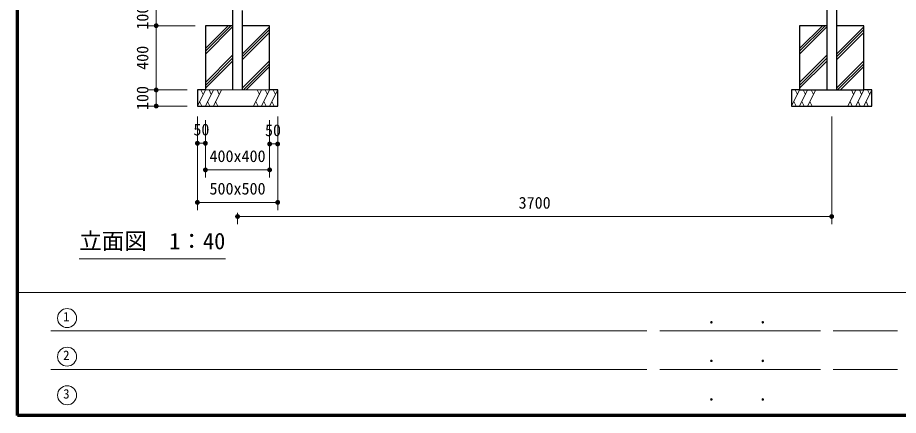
# Model space of a CAD drawing. Units: millimetres at full size, sheet at 1:40, with parts at other scales. Extents: x 600 to 16200, y 600 to 11280.
# Drawn here: x 600 to 6084, y 600 to 3074 of the extents above; entities that cross this region are included whole.
import ezdxf
from ezdxf.enums import TextEntityAlignment as Align

# ---------------------------------------------------------------- set-up
doc = ezdxf.new("R2010")
doc.units = ezdxf.units.MM
doc.header["$LTSCALE"] = 40
for name, color, linetype, lineweight in [('D-STR', 1, 'Continuous', 13), ('D-STR-DIM\u3000寸法線、寸法値', 7, 'Continuous', 13), ('D-STR-TXT\u3000文字列', 7, 'Continuous', 13), ('D-STR\u3000構造物外形線', 1, 'Continuous', 25), ('D-TTL', 7, 'Continuous', 70), ('D-TTL-FRAM', 7, 'Continuous', 13), ('D-TTL-TXT', 7, 'Continuous', 13)]:
    doc.layers.add(name, color=color, linetype=linetype, lineweight=lineweight)
doc.styles.add('ＭＳ ゴシック', font='')
doc.styles.get('ＭＳ ゴシック').set_extended_font_data('MS Gothic')

# ---------------------------------------------------------------- blocks, each defined once
blk = doc.blocks.new('filled_dot')
at = {"color": 0, "linetype": 'Continuous', "lineweight": -2, "const_width": 1.25}
blk.add_lwpolyline([(-0.625, 0, 1), (0.625, 0, 1)], format="xyb", close=True, dxfattribs=at)

msp = doc.modelspace()

# ---------------------------------------------------------------- linework, layer by layer
at = {"layer": 'D-STR'}
for p, q in [((1719.32, 2523.8), (1769.32, 2623.8)), ((1755.53, 2596.23), (1741.74, 2623.8)), ((1769.32, 2623.8), (2169.32, 2623.8)), ((1769.32, 2523.8), (1819.32, 2623.8)), ((1805.53, 2596.23), (1791.74, 2623.8)), ((1819.32, 2523.8), (1869.32, 2623.8)), ((1855.53, 2596.23), (1841.74, 2623.8)), ((2069.32, 2523.8), (2119.32, 2623.8)), ((2105.53, 2596.23), (2091.74, 2623.8)), ((2119.32, 2523.8), (2169.32, 2623.8)), ((2155.53, 2596.23), (2141.74, 2623.8)), ((2169.32, 2523.8), (2219.32, 2623.8)), ((2205.53, 2596.23), (2191.74, 2623.8)), ((5419.32, 2523.8), (5469.32, 2623.8)), ((5455.53, 2596.23), (5441.74, 2623.8)), ((5469.32, 2523.8), (5519.32, 2623.8)), ((5505.53, 2596.23), (5491.74, 2623.8)), ((5519.32, 2523.8), (5569.32, 2623.8)), ((5555.53, 2596.23), (5541.74, 2623.8)), ((5769.32, 2523.8), (5819.32, 2623.8)), ((5805.53, 2596.23), (5791.74, 2623.8)), ((5819.32, 2523.8), (5869.32, 2623.8)), ((5855.53, 2596.23), (5841.74, 2623.8)), ((5869.32, 2523.8), (5919.32, 2623.8)), ((5905.53, 2596.23), (5891.74, 2623.8)), ((1746.89, 2523.8), (1733.1, 2551.38)), ((1796.89, 2523.8), (1783.1, 2551.38)), ((1846.89, 2523.8), (1833.1, 2551.38)), ((2096.89, 2523.8), (2083.1, 2551.38)), ((2146.89, 2523.8), (2133.1, 2551.38)), ((2196.89, 2523.8), (2183.1, 2551.38)), ((5446.89, 2523.8), (5433.1, 2551.38)), ((5496.89, 2523.8), (5483.1, 2551.38)), ((5546.89, 2523.8), (5533.1, 2551.38)), ((5796.89, 2523.8), (5783.1, 2551.38)), ((5846.89, 2523.8), (5833.1, 2551.38)), ((5896.89, 2523.8), (5883.1, 2551.38))]:
    msp.add_line(p, q, dxfattribs=at)
at = {"layer": 'D-STR-DIM\u3000寸法線、寸法値'}
for p, q in [((1463.05, 3023.8), (1463.05, 3123.8)), ((1705.32, 3023.8), (1415.05, 3023.8)), ((1705.32, 3023.8), (1415.05, 3023.8)), ((1463.05, 2623.8), (1463.05, 3023.8)), ((1655.32, 2623.8), (1415.05, 2623.8)), ((1655.32, 2623.8), (1415.05, 2623.8)), ((1463.05, 2523.8), (1463.05, 2623.8)), ((1655.32, 2523.8), (1415.05, 2523.8)), ((1719.32, 2459.8), (1719.32, 2244.37)), ((1719.32, 2459.8), (1719.32, 1876.68)), ((1769.32, 2435.28), (1769.32, 2244.37)), ((1769.32, 2435.28), (1769.32, 2078.75)), ((2169.32, 2435.28), (2169.32, 2078.75)), ((2169.32, 2435.28), (2169.32, 2240.08)), ((2219.32, 2459.8), (2219.32, 2240.08)), ((2219.32, 2459.8), (2219.32, 1876.68)), ((5669.32, 2459.8), (5669.32, 1788.83)), ((1769.32, 2292.37), (1719.32, 2292.37)), ((2169.32, 2288.08), (2219.32, 2288.08)), ((1769.32, 2126.75), (2169.32, 2126.75)), ((1719.32, 1924.68), (2219.32, 1924.68)), ((1969.32, 1860.68), (1969.32, 1788.83)), ((1969.32, 1836.83), (5669.32, 1836.83))]:
    msp.add_line(p, q, dxfattribs=at)
at = {"layer": 'D-STR-TXT\u3000文字列'}
msp.add_line((984.26, 1574.22), (1894.26, 1574.22), dxfattribs=at)
at = {"layer": 'D-STR\u3000構造物外形線'}
for p, q in [((5698.9, 3128.85), (5698.9, 2623.8)), ((1938.4, 3122.2), (1938.4, 2623.8)), ((1998.9, 3118.76), (1998.9, 2623.8)), ((5638.4, 3125.41), (5638.4, 2623.8)), ((1768.91, 3023.4), (1769.32, 3023.8)), ((1769.32, 2882.38), (1910.74, 3023.8)), ((1769.32, 2864.7), (1928.42, 3023.8)), ((1998.9, 2846.8), (2168.91, 3016.81)), ((5468.91, 3023.4), (5469.32, 3023.8)), ((5468.91, 2881.97), (5610.74, 3023.8)), ((5468.91, 2864.3), (5628.42, 3023.8)), ((5698.9, 2846.8), (5868.91, 3016.81)), ((1769.32, 2847.03), (1938.4, 3016.11)), ((1998.9, 2829.12), (2168.91, 2999.13)), ((1998.9, 2811.45), (2168.91, 2981.45)), ((5468.91, 2846.62), (5638.4, 3016.11)), ((5698.9, 2829.12), (5868.91, 2999.13)), ((5698.9, 2811.45), (5868.91, 2981.45)), ((1769.32, 2670.25), (1938.4, 2839.33)), ((1769.32, 2652.57), (1938.4, 2821.66)), ((1769.32, 2634.89), (1938.4, 2803.98)), ((1998.9, 2634.67), (2168.91, 2804.68)), ((5468.91, 2669.84), (5638.4, 2839.33)), ((5468.91, 2652.16), (5638.4, 2821.66)), ((5468.91, 2634.49), (5638.4, 2803.98)), ((5698.9, 2634.67), (5868.91, 2804.68)), ((2005.71, 2623.8), (2168.91, 2787)), ((2023.39, 2623.8), (2168.91, 2769.32)), ((5705.71, 2623.8), (5868.91, 2787)), ((5723.39, 2623.8), (5868.91, 2769.32)), ((5468.91, 2623.8), (5868.91, 2623.8))]:
    msp.add_line(p, q, dxfattribs=at)
for points in [[(1938.4, 3023.8), (1769.32, 3023.8), (1769.32, 2623.8), (1719.32, 2623.8), (1719.32, 2523.8), (2219.32, 2523.8), (2219.32, 2623.8), (2169.32, 2623.8), (2169.32, 3023.8), (1998.9, 3023.8)], [(5638.4, 3023.8), (5469.32, 3023.8), (5469.32, 2623.8), (5419.32, 2623.8), (5419.32, 2523.8), (5919.32, 2523.8), (5919.32, 2623.8), (5869.32, 2623.8), (5869.32, 3023.8), (5698.9, 3023.8)]]:
    msp.add_lwpolyline(points, dxfattribs=at)
at = {"layer": 'D-TTL'}
msp.add_lwpolyline([(600, 600), (600, 11280), (16200, 11280), (16200, 600)], close=True, dxfattribs=at)
at = {"layer": 'D-TTL-FRAM'}
for p, q in [((600, 1364.88), (16200, 1364.88)), ((4518.45, 1124.88), (806.8, 1124.88)), ((5598.45, 1124.88), (4598.45, 1124.88)), ((5678.45, 1124.88), (6078.45, 1124.88)), ((4518.45, 884.88), (806.8, 884.88)), ((5598.45, 884.88), (4598.45, 884.88)), ((5678.45, 884.88), (6078.45, 884.88))]:
    msp.add_line(p, q, dxfattribs=at)
at = {"layer": 'D-TTL-TXT'}
for centre in [(907.97, 1205.06), (907.97, 965.06), (907.97, 725.06)]:
    msp.add_circle(centre, 59.22, dxfattribs=at)

# ---------------------------------------------------------------- block references
at = {"layer": 'D-STR-DIM\u3000寸法線、寸法値', "xscale": 12, "yscale": 12}
for p, rotation in [((1463.05, 3023.8), 90), ((1463.05, 3023.8), 270), ((1463.05, 2623.8), 90), ((1463.05, 2623.8), 270), ((1463.05, 2523.8), 90), ((1769.32, 2292.37), 180), ((2219.32, 2288.08), 180), ((2169.32, 2126.75), 180), ((2219.32, 1924.68), 180), ((5669.32, 1836.83), 180)]:
    msp.add_blockref('filled_dot', p, dxfattribs=dict(at, rotation=rotation))
for p in [(1719.32, 2292.37), (2169.32, 2288.08), (1769.32, 2126.75), (1719.32, 1924.68), (1969.32, 1836.83)]:
    msp.add_blockref('filled_dot', p, dxfattribs=at)

# ---------------------------------------------------------------- texts
at = {"layer": 'D-STR-DIM\u3000寸法線、寸法値', "style": 'ＭＳ ゴシック'}
for s, p in [('100', (1377.54, 3073.8)), ('400', (1377.54, 2823.8)), ('100', (1377.54, 2573.8))]:
    msp.add_text(s, height=73.31, rotation=90, dxfattribs=at).set_placement(p, align=Align.MIDDLE_CENTER)
for s, p in [('50', (1744.32, 2377.88)), ('50', (2190.11, 2373.59)), ('400x400', (1969.32, 2212.26)), ('500x500', (1969.32, 2010.19)), ('3700', (3819.32, 1922.34))]:
    msp.add_text(s, height=73.31, dxfattribs=at).set_placement(p, align=Align.MIDDLE_CENTER)
at = {"layer": 'D-STR-TXT\u3000文字列', "style": 'ＭＳ ゴシック'}
msp.add_text('立面図\u30001：40', height=102.6, dxfattribs=at).set_placement((984.26, 1602.22), align=Align.BOTTOM_LEFT)
at = {"layer": 'D-TTL-FRAM', "style": 'ＭＳ ゴシック'}
for p in [(4889.99, 1145.68), (5209.99, 1145.68), (4889.99, 905.68), (5209.99, 905.68), (4889.99, 665.68), (5209.99, 665.68)]:
    msp.add_text('.', height=87.98, dxfattribs=at).set_placement(p, align=Align.BOTTOM_LEFT)
at = {"layer": 'D-TTL-TXT', "style": 'ＭＳ ゴシック'}
for s, p in [('1', (883.53, 1167.04)), ('2', (883.53, 927.04)), ('3', (883.53, 687.04))]:
    msp.add_text(s, height=58.65, dxfattribs=at).set_placement(p, align=Align.BOTTOM_LEFT)

doc.saveas('drawing.dxf')
